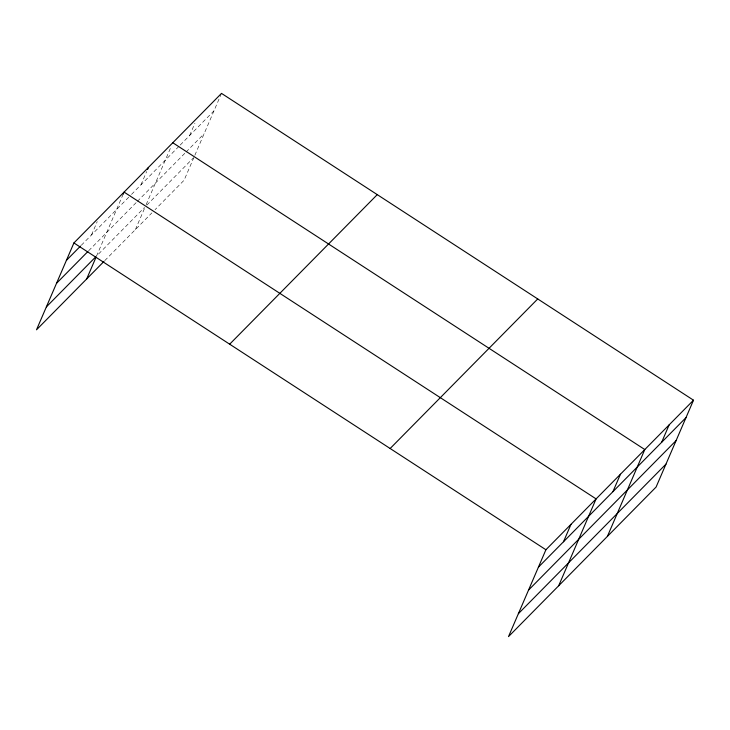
<?xml version="1.0" encoding="UTF-8"?>
<svg xmlns="http://www.w3.org/2000/svg" width="730" height="730" viewBox="0 0 730 730"><rect width="100%" height="100%" fill="white"/><g stroke="black" fill="none" stroke-linecap="round" stroke-linejoin="round"><path stroke-width="0.55" stroke-dasharray="3.65 2.74" d="M91.487 234.969L97.227 221.628M123.206 194.153L96.542 256.048L144.467 207.493M140.927 184.863L146.675 171.523M135.388 229.603L145.252 206.7M146.137 204.646L171.03 146.849M189.636 135.506L194.937 123.197M193.952 157.342L184.088 180.246L155.025 209.702M194.837 155.289L221.053 94.416M81.295 245.298L130.716 195.211M131.5 194.417L179.425 145.863M180.21 145.06L213.99 110.832M88.677 250.728L136.565 202.201M137.35 201.407L185.265 152.844M186.05 152.05L204.117 133.736M146.821 205.103L193.167 158.136M104.746 260.647L151.886 212.886"/><path stroke-width="1.09" d="M693.5 400.195L545.912 549.754L508.5 636.615L656.087 487.056L693.5 400.195L221.5 93.385L73.912 242.944L36.5 329.805L103.961 261.45M86.678 278.96L96.095 257.088M123.206 194.153L124.091 192.1L596.091 498.9L558.678 585.761M147.56 169.469L148.446 167.416M563.487 541.769L570.997 524.322M612.926 491.664L620.445 474.226M607.387 536.404L644.791 449.543L172.791 142.742M661.635 442.316L669.145 424.869M66.394 260.391L80.51 246.092M56.529 283.304L87.892 251.521M46.364 306.901L95.758 256.841M229.667 344.195L377.255 194.636M390.149 448.503L537.736 298.944M538.393 567.192L685.99 417.633M528.529 590.105L676.126 440.546M518.364 613.702L665.961 464.143M73.912 242.944L545.912 549.754"/></g></svg>
